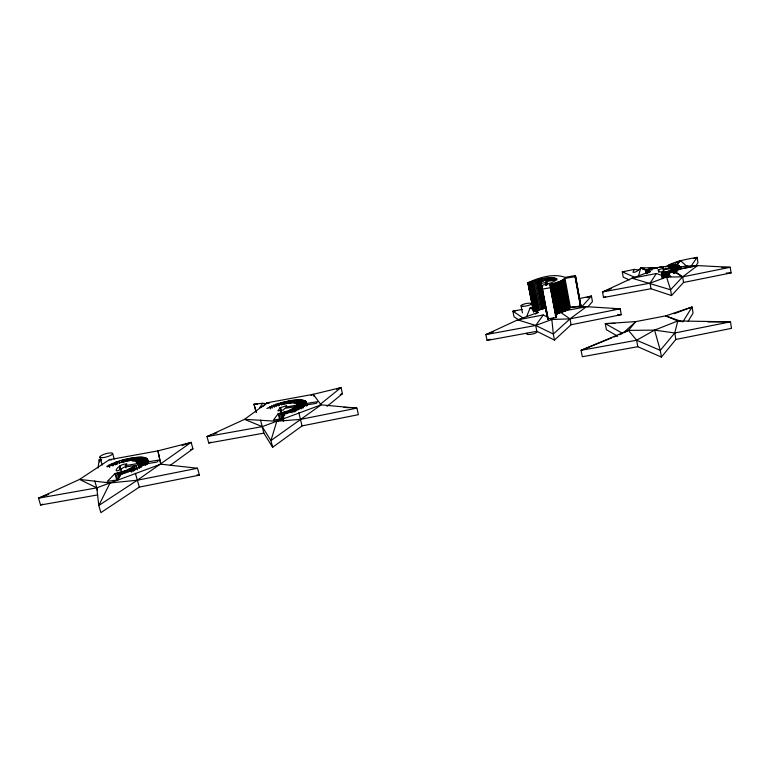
<?xml version="1.0" encoding="UTF-8"?>
<svg xmlns="http://www.w3.org/2000/svg" width="770" height="770" viewBox="0 0 770 770"><rect width="100%" height="100%" fill="white"/><g stroke="black" fill="none" stroke-linecap="round" stroke-linejoin="round"><path stroke-width="1.16" d="M575.46 275.525L575.315 276.613L564.959 278.394L560.56 281.185L550.733 284.371L556.306 313.891L566.046 310.608L570.387 307.644L580.83 305.834L575.46 275.525L565.084 277.364C553.582 273.003 538.682 277.7 527.854 282.715L533.475 311.715L545.699 308.067M98.04 468.025L99.157 459.815L101.428 459.796M546.671 312.726L540.617 283.456L541.079 281.493L546.421 279.876L547.075 283.36M546.286 284.948L546.122 281.579L556.999 279.741L551.435 282.783L542.792 285.112L542.013 289.135L550.819 287.662L549.116 284.756L550.733 284.371M546.902 284.245L546.421 279.876M657.493 268.181C653.672 266.959 649.38 268.095 646.319 270.463C644.067 273.129 647.224 272.099 647.916 270.568C656.213 267.536 664.934 265.226 673.548 267.257L663.336 269.086L663.702 271.29M296.517 406.512L288.404 410.833L278.182 413.692L273.456 420.093L282.888 418.668L284.332 413.769L297.547 409.525L305.141 405.145L316.393 403.336L317.635 401.661L306.258 403.519L306.258 401.815L304.063 400.477L298.808 399.871L291.378 400.467L276.623 403.971L266.844 408.475L280.886 404.202L292.388 402.749L296.392 403.519L297.393 405.039L285.67 407.061L286.709 405.665L280.222 407.715L277.845 410.911L283.36 410.025L284.736 408.369L296.517 406.512L297.374 410.006M675.839 339.464L674.77 332.977L677.783 320.965L730.499 321.841L731.5 328.357L675.839 339.464L661.401 357.078L637.762 346.712L582.284 356.731L581.1 350.311L628.464 330.388L654.587 330.118L674.77 332.977L730.499 321.841L707.851 321.899M638.378 276.488L640.717 268.066L653.133 267.527M352.208 407.859L356.895 408.129L300.454 419.39L276.815 421.248L270.925 440.565L272.628 447.303L302.052 425.906L358.425 414.664L356.895 408.129L321.138 404.847L262.214 426.647L207.034 436.571L208.757 443.019L263.86 433.135L272.628 447.303M138.898 468.064L137.628 463.569C135.992 457.014 123.566 462.192 118.599 462.847C118.667 462.462 101.602 469.661 108.426 465.465C116.944 461.172 126.319 458.593 135.78 457.505C138.947 457.043 149.89 456.158 146.954 461.99L158.87 460.065L156.888 462.125L145.116 463.964L135.693 469.132L120.861 473.916L117.156 479.96L107.309 481.394L114.923 473.608L126.193 470.432L136.097 465.35L137.368 469.864M658.417 269.76L658.716 271.993L658.35 269.789L663.191 268.287L663.336 269.086M526.728 316.451L530.078 307.971L533.677 307.894M580.83 305.834L575.469 276.507M197.515 468.256L137.358 480.22L110.043 482.954L98.781 505.505L100.87 512.637L139.303 487.102L199.382 475.167L197.515 468.256L160.795 464.175L96.77 487.862L38.5 498.19L40.579 505.004L97.617 494.918M688.139 321.215L693.058 313.12L692.076 306.989L665.694 315.883L635.847 321.6L605.287 323.621L606.375 329.704L617.656 336.192M682.807 321.956L692.076 306.989L674.289 313.659M667.754 272.667L670.843 276.632L667.59 275.833L664.549 276.343L662.373 277.672L661.902 275.429L656.406 273.514L650.044 283.158L650.987 288.74L671.527 295.565L683.539 282.465L731.086 272.907L730.239 267.286L697.505 265.592L685.598 266.112L681.517 266.795L674.934 272.243L670.911 271.897L667.754 272.667L668.495 277.133M695.397 266.497L697.976 262.695L697.139 257.363C686.301 259.307 674.992 261.049 665.453 266.892M691.306 265.794L697.139 257.363L693.828 258.528M545.92 282.532L540.617 283.456M548.038 317.471L543.274 314.959L535.718 325.46L485.87 334.613L487.064 340.436L536.844 331.321L554.467 340.09L571.09 324.748L621.255 314.689L620.216 308.789L586.48 306.672L570.291 307.047M638.166 269.943L634.307 269.394L632.969 272.32L635.009 272.214L637.3 270.944A6.449 2.118 -37.8 0 0 640.611 268.095L644.249 268.355M681.392 266.69L680.747 267.344L677.138 264.505L673.74 264.36L669.669 264.514L670.025 266.69M662.373 278.605L661.449 273.042L669.38 270.876L673.914 268.085L674.635 272.503M674.77 332.977L660.275 350.36L661.401 357.078M624.624 332.419L628.464 330.388L635.847 321.6L623.585 332.64M650.987 288.74L603.507 297.518L602.515 291.965L650.044 283.158L666.56 277.046L667.59 275.833M669.188 273.928L670.911 271.897M677.138 264.505L680.439 260.587L687.572 267.007M547.672 318.876L556.45 317.481L555.305 315.305M587.741 306.941L592.438 301.599L591.427 296.017L579.82 298.471M582.005 306.566L591.427 296.017L586.961 297.595M265.862 403.673L262.57 403.278L259.788 407.628L263.167 406.194A7.633 1.761 -42.5 0 0 267.103 402.797L313.188 394.336L340.994 387.579L342.448 393.74L327.029 406.348M697.505 265.592L678.081 269.385L697.505 265.592L682.634 276.863L670.574 289.789L671.527 295.565M125.934 467.891L125.298 465.648L126.963 463.954C117.281 463.53 110.091 477.159 123.778 467.236L136.097 465.35M493.57 331.697L485.87 334.613L517.69 319.858L535.718 325.46L551.849 319.492L553.428 317.952M555.805 315.642L558.173 313.332M320.06 404.452L340.994 387.579L336.548 389.158M170.228 465.378L192.923 448.852L191.172 442.365L157.917 450.883L109.379 459.7L79.58 479.412L38.5 498.19L48.616 494.398M534.101 311.109L533.475 311.715M556.45 317.481L550.906 287.595M535.371 314.025L538.336 312.341L535.237 310.705M611.755 337.876L581.1 350.311L636.646 340.244L654.587 330.118L677.783 320.965L680.796 321.562M663.981 266.584L662.441 267.44M646.617 273.668L650.544 271.483L647.916 270.568M311.07 395.395L313.188 394.336L321.138 404.847L270.925 440.565L262.214 426.647L244.523 419.342L207.034 436.571L211.461 434.896M675.28 263.147L680.439 260.587L677.186 264.534L678.072 270M527.825 282.783C537.056 280.713 547.393 275.525 556.97 278.827L546.238 280.761M650.544 271.483L632.064 278.211L602.515 291.965L611.332 288.615M613.95 336.981L617.232 335.653M619.426 334.767L622.709 333.429L605.287 323.621L614.903 323.371M603.507 297.518L605.701 296.681M208.757 443.019L210.961 442.182M487.064 340.436L490.355 339.185M40.579 505.004L42.822 504.157M213.675 434.068L216.996 432.817M529.847 282.59L535.352 311.532M519.914 319.8L517.69 319.858L538.336 312.341M340.225 394.529L342.448 393.74M190.671 449.661L192.923 448.852M182.134 445.58L191.172 442.365L137.358 480.22L98.781 505.505L96.77 487.862L79.58 479.412L110.043 482.954M529.702 282.628L535.198 311.571M634.307 269.394L622.285 271.877L623.209 277.181L629.417 279.933M664.549 276.343L666.56 277.046L682.634 276.863L730.239 267.286L721.817 267.556M666.56 277.046L670.574 289.789L632.064 278.211L656.406 273.514M517.69 319.858L543.274 314.959M563.245 311.128L586.48 306.672L569.993 318.867L553.322 334.026L554.467 340.09M522.06 309.473L512.907 311.176L513.994 316.72L518.845 320.05M673.914 268.085L663.519 269.827C664.539 272.128 657.301 273.081 658.302 269.856M125.298 465.648L137.628 463.569M529.471 282.667L535.044 311.6M580.407 304.766L580.917 304.805M262.57 403.278L253.956 404.202L256.189 412.547M624.691 271.752L622.285 271.877L635.722 277.691M659.226 267.257L662.518 267.123M515.294 311.099L512.907 311.176L523.542 318.328M549.944 318.482L551.849 319.492L569.993 318.867L620.216 308.789L613.064 308.857M726.283 273.052L731.086 272.907M617.675 314.709L621.255 314.689M540.742 283.514L547.797 318.944M257.526 404.269L253.956 404.202L256.285 411.892M276.815 421.248L244.523 419.342L267.19 402.787L269.558 402.989M344.007 407.397L349.869 407.725M101.515 459.959L99.157 459.815L99.773 461.962M685.598 266.112L687.908 266.266M632.064 278.211L634.355 278.365M527.893 282.802L533.6 311.715M533.591 308.26L530.078 307.971L533.177 309.607M109.379 459.7L111.679 459.902M197.014 474.888L199.382 475.167M646.684 272.599L646.319 270.463L640.717 268.066L646.55 270.087L646.916 272.262M681.739 321.571L665.694 315.883L677.783 320.965M540.636 283.485L546.315 312.755M628.464 330.388L636.646 340.244L660.275 350.36L654.587 330.118M674.934 272.243L682.634 276.863L683.539 282.465M560.685 312.437L569.993 318.867L571.09 324.748M675.627 271.8L682.634 276.863M313.188 394.336L314.102 396.444M94.768 480.981L97.444 490.144M99.888 457.101L102.179 465.003M108.965 465.176L109.609 467.39M119.831 466.216L120.669 469.633M119.61 466.322L120.572 469.69M119.514 466.399L120.476 469.758M121.025 472.145L121.67 474.416M120.264 472.356L120.919 474.638M116.876 461.865L117.512 464.079M119.504 472.568L120.476 475.976M115.866 462.202L116.501 464.416M118.744 472.761L119.725 476.168M112.651 453.472L114.258 459.103M117.993 472.944L119.292 477.487M114.682 462.664L115.317 464.878M117.233 473.117L118.869 478.796M115.76 473.435L117.723 480.259M112.747 463.434L113.382 465.658M112.093 463.704L112.728 465.927M114.923 473.608L116.886 480.432M126.222 459.113L126.858 461.326M129.023 469.286L129.668 471.548M125 459.411L125.626 461.615M127.647 469.854L128.292 472.116M123.768 459.728L124.394 461.942M126.193 470.432L126.838 472.703M122.555 460.065L123.19 462.279M124.702 470.942L125.356 473.213M121.371 460.412L122.007 462.626M123.248 471.442L123.903 473.714M119.081 461.134L119.716 463.347M120.014 466.148L121.294 470.634M121.775 471.914L122.43 474.185M133.922 457.688L134.856 461.009M132.95 457.852L133.884 461.172M134.692 466.293L135.645 469.681M131.891 458.025L132.835 461.346M133.768 466.889L134.731 470.278M135.405 473.319L139.303 487.102M130.813 458.208L131.439 460.422M133.277 467.188L134.24 470.586M132.758 467.496L133.72 470.884M129.707 458.4L130.332 460.614M132.209 467.794L133.172 471.192M131.631 468.102L132.276 470.364M128.58 458.612L129.206 460.826M131.016 468.401L131.978 471.798M130.371 468.699L131.333 472.097M127.416 458.853L128.041 461.066M129.707 468.988L130.351 471.259M142.941 457.342L145.126 465.119M142.209 457.255L144.394 465.032M141.41 457.207L143.586 464.974M140.535 457.197L142.72 464.964M139.62 457.216L142.113 466.091M138.677 457.264L141.488 467.236M137.724 457.332L140.525 467.303M136.752 457.409L139.562 467.38M137.763 462.106L139.457 468.275M137.589 461.865L139.168 467.467M137.358 461.644L138.937 467.236M135.78 457.505L137.657 464.146M134.817 457.601L136.069 462.029M147.59 459.401L148.369 462.125M147.291 458.987L148.081 461.432M147.099 458.805L148.033 462.154M146.666 458.458L147.599 461.808M146.233 458.15L147.474 462.606M145.771 458.006L147.58 464.243M145.28 457.852L146.839 463.425M144.76 457.707L146.627 464.377M144.202 457.563L146.069 464.243M143.595 457.438L145.78 465.224M260.558 420.141L263.86 433.135M273.725 404.991L274.303 407.282M271.492 405.906L272.07 408.196M269.866 406.647L270.443 408.947M282.965 402.094L283.533 404.385M284.496 412.142L285.025 414.298M281.839 402.392L282.407 404.673M283.812 412.345L284.621 415.579M280.742 402.691L281.31 404.981M283.129 412.547L283.928 415.771M282.436 412.73L283.774 418.11M280.492 407.609L281.358 411.084M283.177 418.466L283.726 420.651M280.328 407.667L281.194 411.142M281.733 412.903L283.63 420.757M280.222 407.715L281.089 411.19M282.994 418.62L283.543 420.805M280.145 407.763L280.944 411.305M282.888 418.668L283.312 420.892M278.625 403.326L279.202 405.617M281.04 413.076L282.648 419.534M280.347 413.23L281.955 419.689M277.614 403.653L278.182 405.934M278.971 413.529L280.319 418.909M278.182 413.692L279.799 420.15M275.65 404.298L276.228 406.589M293.033 408.822L293.832 412.046M290.454 400.621L291.022 402.912M292.523 409.082L293.052 411.228M291.984 409.342L292.513 411.488M289.443 400.795L290.011 403.085M291.426 409.592L292.225 412.816M290.848 409.842L291.378 411.989M288.423 400.968L288.991 403.259M287.374 401.16L287.942 403.442M289.655 410.333L290.194 412.479M286.305 401.363L286.873 403.653M288.404 410.833L288.933 412.99M285.218 401.584L285.786 403.875M287.094 411.286L287.624 413.442M284.101 401.825L284.669 404.115M285.805 411.729L286.344 413.875M298.808 399.871L301.06 409.053M297.913 399.88L299.886 407.917M296.999 399.928L299.251 409.101M297.181 404.086L298.539 409.688M296.055 399.986L298.404 409.669M296.71 403.692L298.134 409.476M298.847 412.864L302.052 425.906M295.103 400.073L295.95 403.509M294.15 400.159L294.997 403.596M295.449 407.301L296.315 410.805M293.197 400.265L293.765 402.556M294.746 407.802L295.536 411.016M294.361 408.052L295.151 411.267M292.253 400.371L292.821 402.662M293.947 408.312L294.477 410.449M293.514 408.562L294.304 411.786M291.378 400.467L291.945 402.758M306.114 401.622L306.961 405.087M305.931 401.44L306.97 405.222M305.709 401.276L306.835 405.896M305.459 401.122L306.595 405.742M305.199 400.978L306.325 405.597M304.622 400.708L305.748 405.328M304.063 400.477L305.19 405.087M303.553 400.371L304.958 406.137M302.985 400.265L304.391 406.021M302.398 400.169L303.803 405.915M301.782 400.073L303.467 406.974M301.128 399.986L303.091 408.033M300.416 399.928L302.389 407.965M299.646 399.88L301.619 407.917M521.078 305.834L522.455 312.87M530.357 282.349L535.93 311.263M529.972 282.532L535.477 311.494M529.375 282.677L534.948 311.609M530.52 293.957L530.963 296.267M532.08 302.042L533.196 307.817M528.124 282.802L533.706 311.715M536.844 331.321L535.718 325.46L553.322 334.026L551.849 319.492M661.449 273.042L661.902 275.429M538.163 279.722L543.659 308.549M537.499 279.895L543.004 308.731M536.863 280.078L542.369 308.914M536.228 280.261L541.743 309.097M535.015 280.636L540.54 309.482M533.793 281.021L539.327 309.887M532.734 281.397L538.278 310.272M532.224 281.589L537.768 310.464M531.724 281.772L537.277 310.666M531.242 281.964L536.796 310.868M530.78 282.157L536.344 311.07M545.863 278.259L546.296 280.569M546.122 281.579L546.777 285.083M545.766 282.638L546.113 285.016M545.555 282.706L545.997 285.044M545.391 282.734L545.834 285.073M544.448 278.451L544.89 280.752M543.004 278.702L543.447 281.012M541.608 278.961L542.051 281.271M540.906 279.096L541.57 282.561M542.494 289.125L548.163 318.915M542.33 289.154L547.999 318.944M540.213 279.24L540.867 282.696M541.108 283.485L547.894 318.944M539.52 279.394L545.016 308.221M538.836 279.548L544.332 308.385M554.978 277.999L555.411 280.319M555.815 282.946L561.349 312.437M554.034 277.864L554.467 280.184M554.9 283.235L560.435 312.736M553.033 277.816L553.466 280.136M553.928 283.524L559.472 313.034M553.428 283.678L558.972 313.188M552.042 277.787L552.475 280.107M552.899 283.822L558.452 313.332M551.513 277.787L551.946 280.097M552.36 283.966L557.913 313.477M550.964 277.787L551.397 280.107M551.821 284.111L557.384 313.621M550.396 277.806L550.829 280.116M549.799 277.835L550.232 280.145M549.174 277.883L549.607 280.193M550.819 287.662L556.363 317.519L550.637 287.73M550.521 287.759L556.152 317.587M548.529 277.941L548.971 280.251M550.367 287.788L555.998 317.615M547.874 278.008L548.307 280.319M547.201 278.086L547.643 280.396M564.054 279.173L569.492 308.481M563.765 279.394L569.213 308.731M563.447 279.635L568.895 308.982M563.091 279.876L568.539 309.242M562.687 280.136L568.144 309.502M562.225 280.396L567.692 309.781M561.705 280.655L567.172 310.06M561.147 280.925L566.624 310.339M560.56 281.185L566.046 310.608M559.954 281.435L565.45 310.868M559.338 281.685L564.834 311.128M558.702 281.926L564.208 311.388M558.077 282.167L563.592 311.638M557.499 282.388L563.014 311.869M556.691 282.657L562.216 312.139M564.959 278.394L570.387 307.644M564.314 278.942L569.752 308.241M575.431 276.555L580.686 305.921M575.248 276.632L580.532 305.969M575.065 276.68L580.436 305.988M636.646 340.244L637.762 346.712M647.503 269.577L647.878 271.762M647.166 269.741L647.532 271.925M646.848 269.914L647.214 272.099M645.943 271.175L646.328 273.466M651.42 268.066L651.786 270.241M649.351 268.788L649.716 270.973M664.934 272.253L665.675 276.709M664.385 272.397L665.116 276.844M663.191 268.287L663.73 271.579M663.817 272.522L664.558 276.979M663.249 272.657L663.981 277.113M662.104 272.898L663.028 278.471M658.533 269.712L658.899 271.916M673.047 269.028L673.769 273.466M672.22 264.37L672.749 267.652M672.845 269.192L673.394 272.522M672.624 269.356L673.163 272.686M672.364 269.519L672.72 271.743M671.392 264.399L671.758 266.584M672.066 269.692L672.422 271.906M671.738 269.856L672.095 272.079M670.526 264.447L670.882 266.632M671.382 270.029L671.748 272.243M671.007 270.193L671.373 272.416M668.793 265.024L669.178 267.354M669.38 270.876L669.746 273.1M668.437 271.194L668.803 273.427M667.503 271.512L668.235 275.958M666.531 271.81L667.263 276.266M666.012 271.964L666.743 276.42M665.482 272.118L666.214 276.565M679.718 266.333L680.228 269.519M679.332 266.025L679.862 269.288M678.928 265.727L679.477 269.057M678.514 265.419L679.063 268.826M678.081 265.121L678.832 269.769M676.416 264.418L677.485 270.992M675.8 264.399L676.869 270.973M675.136 264.38L676.378 272.041M674.443 264.37L675.694 272.022M673.74 264.36L675.165 273.109M672.999 264.36L674.424 273.1M673.509 268.566L674.231 272.994M673.096 267.007L673.635 270.318M673.221 268.874L673.943 273.302M640.611 268.095A6.429 1.328 3.7 0 1 641.583 268.383M536.575 331.495A5.294 1.299 -11 0 1 531.695 334.199A5.294 1.299 -11 0 1 526.969 333.217M267.103 402.797A7.652 0.626 5.8 0 1 268.586 403.028M160.805 464.175L157.917 450.883L160.795 464.175M523.051 306.287A5.332 1.194 -11.1 0 0 531.464 303.938A5.332 1.194 -11.1 0 0 524.332 303.967A5.332 1.194 -11.1 0 0 523.051 306.287M102.092 457.707A6.632 1.655 -15.9 0 0 112.545 453.944A6.632 1.655 -15.9 0 0 104.171 454.233A6.632 1.655 -15.9 0 0 102.092 457.707"/></g></svg>
